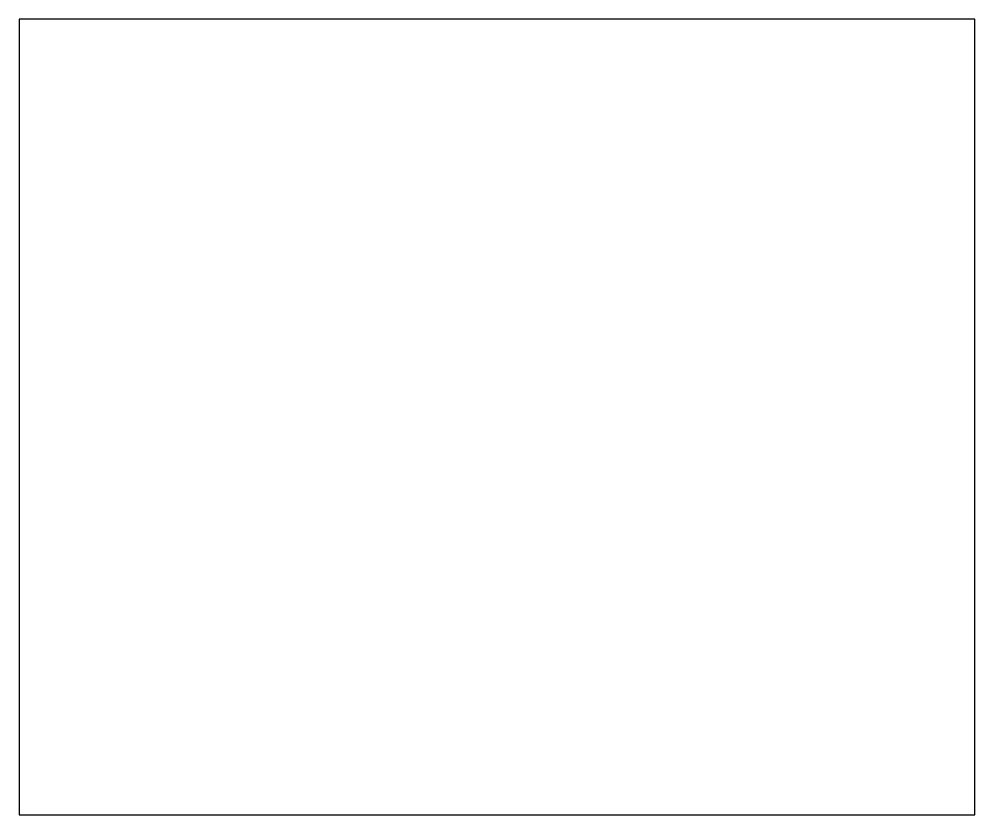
# Model space of a CAD drawing. Header units: millimetres. Extents: x 94.5 to 112.5, y -157 to -142.
import ezdxf

# ---------------------------------------------------------------- set-up
doc = ezdxf.new("R2010")
doc.units = ezdxf.units.MM

msp = doc.modelspace()

# ---------------------------------------------------------------- linework, layer by layer
for p, q in [((112.5, -142), (94.5, -142)), ((94.5, -142), (94.5, -157)), ((112.5, -157), (112.5, -142)), ((94.5, -157), (112.5, -157))]:
    msp.add_line(p, q)

doc.saveas('drawing.dxf')
